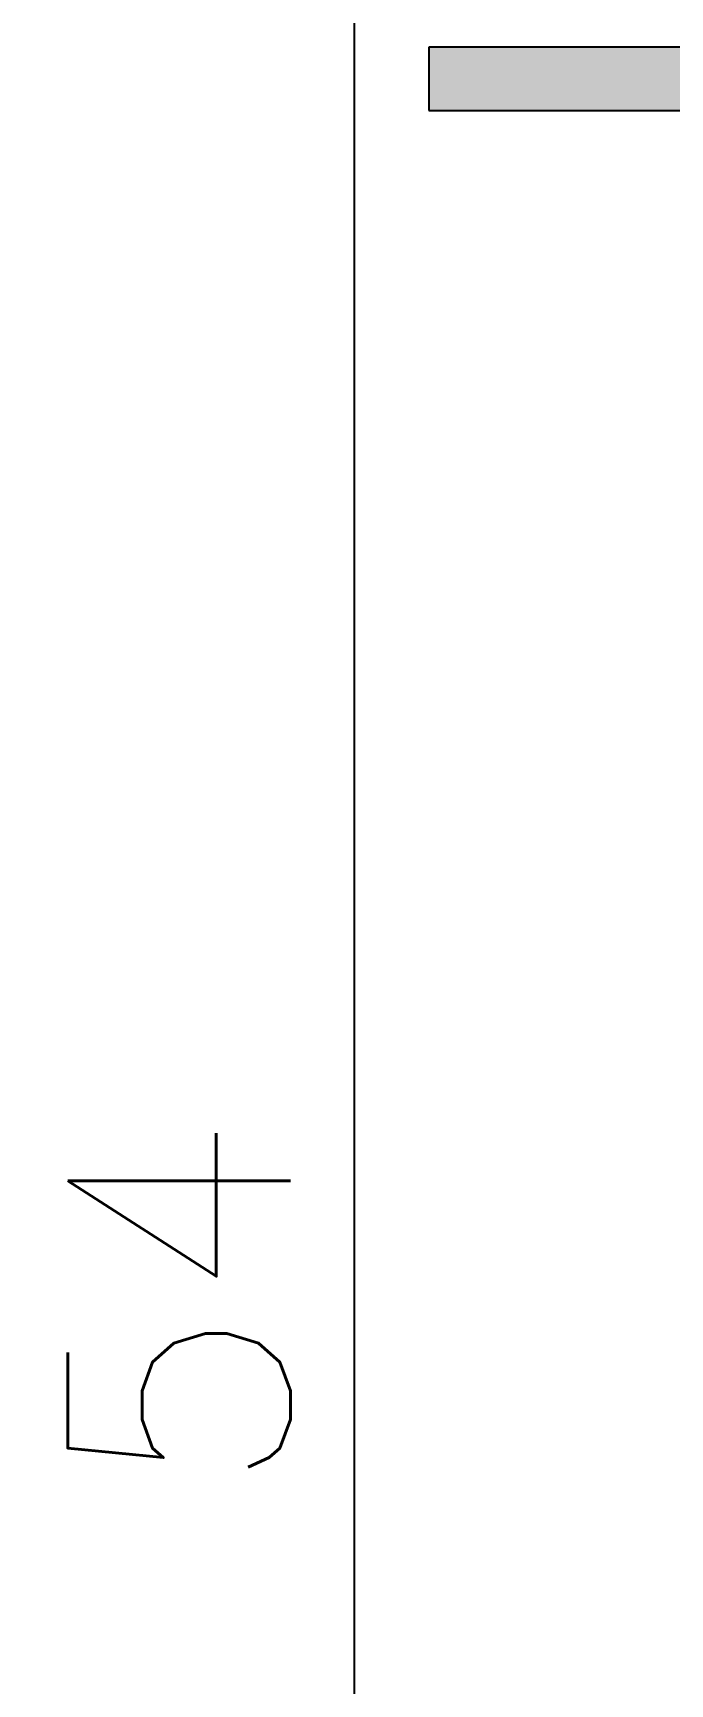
# Model space of a CAD drawing. Extents: x 7948 to 8542, y -4601 to -4181.
# Drawn here: x 8036.26 to 8046.27, y -4490.42 to -4464.46 of the extents above; entities that cross this region are included whole.
import ezdxf

# ---------------------------------------------------------------- set-up
doc = ezdxf.new("R2010")
doc.units = 0
doc.header["$LTSCALE"] = 7
doc.header["$MEASUREMENT"] = 0
doc.layers.get('Defpoints').update_dxf_attribs({"linetype": 'CONTINUOUS'})
doc.layers.add('D', color=2, linetype='CONTINUOUS')
doc.layers.add('DWG', color=7, linetype='CONTINUOUS')
doc.styles.add('GHS', font='romans', dxfattribs={"bigfont": 'ghs'})
doc.dimstyles.get("Standard").update_dxf_attribs({"dimtxt": 0.18, "dimasz": 0.18, "dimexe": 0.18, "dimexo": 0.0625, "dimgap": 0.09, "dimtad": 0, "dimtih": 1, "dimtoh": 1, "dimdec": 4, "dimzin": 0, "dimdsep": 46, "dimtxsty": 'Standard', "dimcen": 0.09, "dimadec": 0, "dimazin": 0, "dimtfac": 1, "dimtdec": 4, "dimtofl": 0, "dimtmove": 0, "dimatfit": 3, "dimfxl": 0, "dimtolj": 1, "dimtzin": 0, "dimarcsym": 0})

# ---------------------------------------------------------------- blocks, each defined once
blk = doc.blocks.new('*D5')
at = {"layer": 'D', "ltscale": 0.6}
for p, q in [((8047.475, -4457.679), (8039.305, -4457.679)), ((8041.305, -4460.679), (8041.305, -4508.236)), ((8059.478, -4511.236), (8039.305, -4511.236))]:
    blk.add_line(p, q, dxfattribs=at)
for points in [[(8040.805, -4460.679), (8041.805, -4460.679), (8041.305, -4457.679)], [(8040.805, -4508.236), (8041.805, -4508.236), (8041.305, -4511.236)]]:
    blk.add_solid(points, dxfattribs=at)
at = {"layer": 'Defpoints', "color": 0, "ltscale": 0.6}
for p in [(8048.475, -4457.679), (8041.305, -4511.236), (8060.478, -4511.236)]:
    blk.add_point(p, dxfattribs=at)
at = {"layer": 'D', "ltscale": 0.6, "insert": (8038.555, -4484.457), "char_height": 3.5, "attachment_point": 5, "rotation": 90, "style": 'GHS'}
blk.add_mtext('\\A1;54', dxfattribs=at)

msp = doc.modelspace()

# ---------------------------------------------------------------- hatches: boundary and pattern name
at = {"layer": 'DWG', "ltscale": 0.6}
h = msp.add_hatch(dxfattribs=at)
h.set_pattern_fill('SWAMP', color=2, scale=0.3)
h.set_pattern_definition([(0, (18.5, -3e-06), (0.15, 0.259807621), [0.0375, -0.2625]), (90, (18.51874, -3e-06), (-0.15, 0.259807621), [0.01875, -0.500865242]), (90, (18.52343, -3e-06), (-0.15, 0.259807621), [0.015, -0.504615242]), (90, (18.51405, -3e-06), (-0.15, 0.259807621), [0.015, -0.504615242]), (60, (18.52812, -3e-06), (-0.15, 0.259807621), [0.012, -0.288]), (120, (18.50937, -3e-06), (-0.3, 1e-10), [0.012, -0.288])])
h.paths.add_polyline_path([(8092.47883, -4464.67932), (8092.47884, -4465.67932), (8107.47884, -4465.67922), (8107.47884, -4464.67922)])
h.paths.add_polyline_path([(8057.47819, -4465.67931), (8057.47819, -4464.67931), (8042.47818, -4464.67931), (8042.47818, -4465.67931)])

# ---------------------------------------------------------------- linework, layer by layer
for p, q in [((8059.47819, -4464.67931), (8042.47818, -4464.67931)), ((8042.47818, -4464.67931), (8042.47818, -4465.67931)), ((8042.47818, -4465.67931), (8057.47819, -4465.67931))]:
    msp.add_line(p, q, dxfattribs=at)

# ---------------------------------------------------------------- dimensions: what is measured, and where the dimension line sits
at = {"layer": 'D', "ltscale": 0.6}
dim = msp.add_linear_dim(base=(8041.30488, -4511.23552), p1=(8048.47522, -4457.67932), p2=(8060.47819, -4511.23552), angle=90, text='54', dimstyle='Standard', override={"dimtxt": 3.5, "dimasz": 3, "dimexe": 2, "dimexo": 1, "dimgap": 1, "dimtad": 1, "dimtih": 0, "dimtoh": 0, "dimzin": 8, "dimtxsty": 'GHS', "dimcen": 2, "dimclrd": 256, "dimclre": 256, "dimclrt": 256, "dimadec": 4, "dimazin": 2, "dimtp": 0.1, "dimtm": 1e-09, "dimtofl": 1, "dimatfit": 0, "dimlwd": 65535, "dimlwe": 65535}, dxfattribs=at)
dim.commit()
dim.dimension.update_dxf_attribs({"geometry": '*D5', "text_midpoint": (8041.30488, -4484.45742), "dimtype": 128})

doc.saveas('drawing.dxf')
